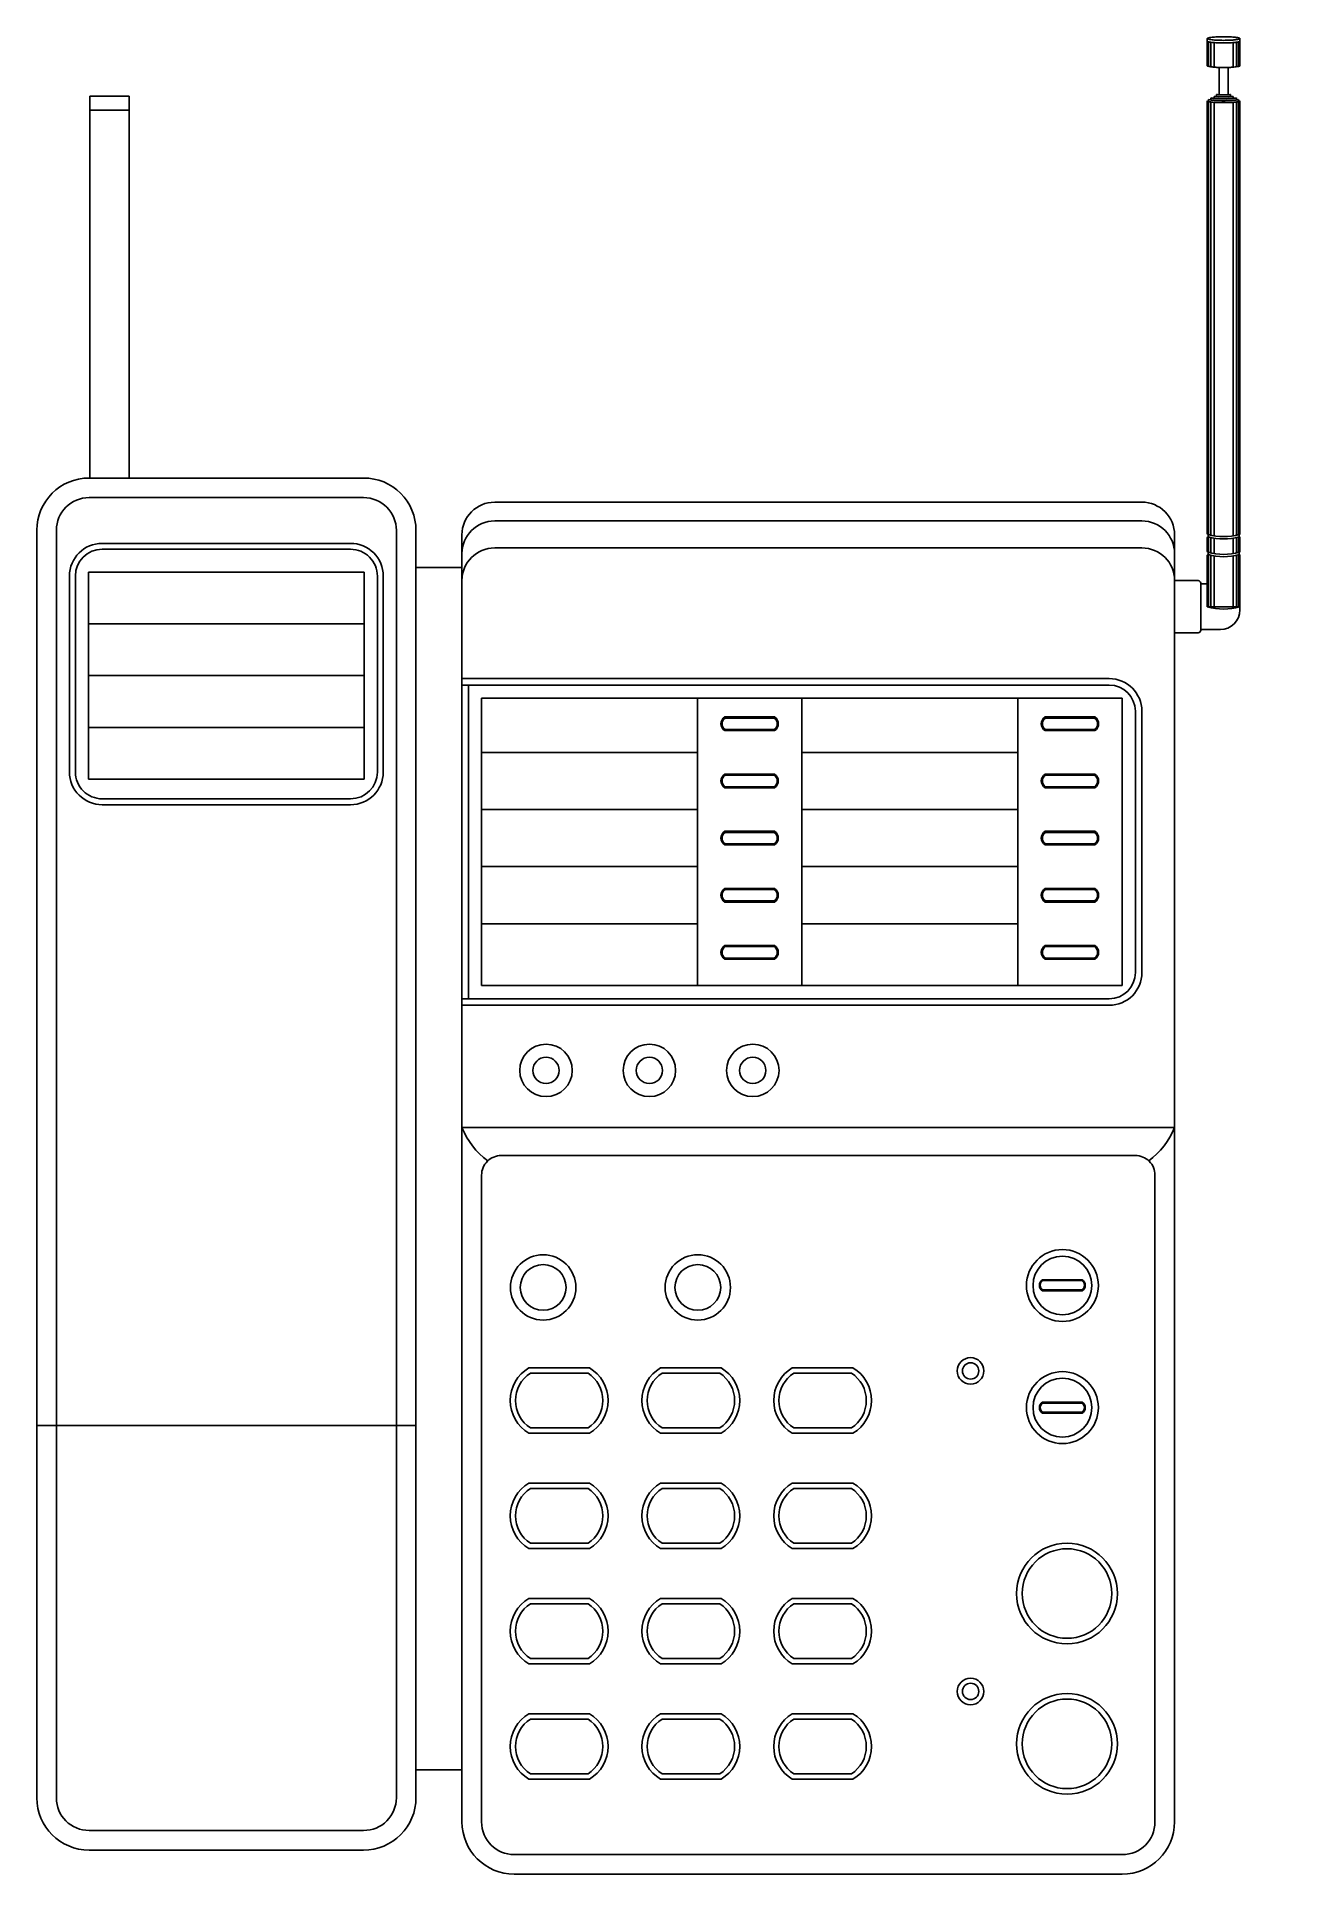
# Model space of a CAD drawing. Extents: x 4.453 to 4.644, y 2.988 to 3.269.
import ezdxf

# ---------------------------------------------------------------- set-up
doc = ezdxf.new("R2010")
doc.units = 0
doc.layers.get('0').update_dxf_attribs({"linetype": 'CONTINUOUS'})

msp = doc.modelspace()

# ---------------------------------------------------------------- linework, layer by layer
at = {"color": 0}
for p, q in [((4.632141585994233, 3.264409391966844), (4.632141585994233, 3.268566051472983)), ((4.632141585994233, 3.268515941024853), (4.632162886641726, 3.268515941024853)), ((4.632352048646639, 3.264303051722873), (4.632352048646639, 3.268058825463918)), ((4.632667743128595, 3.264242667952469), (4.632667743128595, 3.267998441693518)), ((4.633193901269649, 3.264184731890432), (4.633193901269649, 3.267940505631568)), ((4.636089270718816, 3.264184731890432), (4.636089270718816, 3.267940505631683)), ((4.636615428859873, 3.26424266795247), (4.636615428859873, 3.267998441693494)), ((4.636931123341827, 3.264303051722872), (4.636931123341827, 3.268058825463894)), ((4.637120285346741, 3.268515941024853), (4.637141585994233, 3.268515941024853)), ((4.637141585994233, 3.264409391966844), (4.637141585994233, 3.268566051472983)), ((4.633970181805935, 3.264184731890432), (4.633970181805935, 3.259964817980423)), ((4.635312990182531, 3.264184731890432), (4.635312990182531, 3.259964817980423)), ((4.46121980605142, 3.259750077706685), (4.46721980605142, 3.259750077706685)), ((4.46121980605142, 3.201305524273379), (4.46121980605142, 3.259750077706685)), ((4.46721980605142, 3.259750077706685), (4.46721980605142, 3.201305524273379)), ((4.633193901269649, 3.259406226350164), (4.633193901269649, 3.259707367960211)), ((4.633572860047934, 3.259981058719112), (4.633572860047934, 3.259680632065333)), ((4.635710311940532, 3.259981058719111), (4.635710311940532, 3.259680632065333)), ((4.636089270718816, 3.259406226350164), (4.636089270718816, 3.259707367960211)), ((4.46121980605142, 3.257629380602985), (4.46721980605142, 3.257629380602985)), ((4.632141585994233, 3.192764835200951), (4.632141585994233, 3.2590287825648)), ((4.632352048646639, 3.258922442320828), (4.632352048646639, 3.25923066427794)), ((4.632352048646639, 3.192631058811611), (4.632352048646639, 3.258922442320828)), ((4.632667743128595, 3.259165918308013), (4.632667743128595, 3.259470365957767)), ((4.632667743128594, 3.192553744712514), (4.632667743128595, 3.258862058550425)), ((4.633193901269649, 3.192451388388296), (4.633193901269649, 3.258804122488387)), ((4.636089270718816, 3.192451388388296), (4.636089270718816, 3.258804122488387)), ((4.636615428859873, 3.259165918308014), (4.636615428859873, 3.259470365957767)), ((4.636615428859872, 3.192553744712514), (4.636615428859873, 3.258862058550426)), ((4.636931123341827, 3.258922442320828), (4.636931123341827, 3.25923066427794)), ((4.636931123341827, 3.192631058811611), (4.636931123341827, 3.258922442320828)), ((4.637141585994233, 3.192764835200952), (4.637141585994233, 3.2590287825648)), ((4.461102284988566, 3.201305524273379), (4.46121980605142, 3.201305524273379)), ((4.46121980605142, 3.201305524273379), (4.46721980605142, 3.201305524273379)), ((4.46721980605142, 3.201305524273379), (4.503102284988566, 3.201305524273379)), ((4.461102284988566, 3.198305524273379), (4.503102284988566, 3.198305524273379)), ((4.523141585994233, 3.197607828742655), (4.622141585994234, 3.197607828742655)), ((4.453102284988566, 3.193305524273379), (4.453102284988566, 2.999305524273379)), ((4.456102284988566, 3.193305524273379), (4.456102284988566, 2.999305524273379)), ((4.508102284988566, 3.193305524273379), (4.508102284988565, 2.999305524273379)), ((4.511102284988566, 3.193305524273379), (4.511102284988566, 3.187607828742654)), ((4.518141585994234, 3.192607828742655), (4.518141585994234, 3.187607828742655)), ((4.523141585994233, 3.194726591829712), (4.622141585994233, 3.194726591829712)), ((4.627141585994234, 3.192607828742656), (4.627141585994234, 3.185607828742655)), ((4.632141585994233, 3.190042569526678), (4.632141585994233, 3.192201537821368)), ((4.632252095925057, 3.19230098399395), (4.632252095925057, 3.192658085865647)), ((4.632352048646639, 3.189908793137464), (4.632352048646639, 3.192275342646396)), ((4.632667743128594, 3.189831479038367), (4.632667743128594, 3.1921980285473)), ((4.633193901269649, 3.189729122714149), (4.633193901269649, 3.192095672223081)), ((4.636089270718816, 3.189729122714149), (4.636089270718816, 3.192095672223081)), ((4.636615428859872, 3.189831479038367), (4.636615428859872, 3.1921980285473)), ((4.636931123341827, 3.189908793137464), (4.636931123341827, 3.192275342646397)), ((4.637031076063408, 3.192300983992608), (4.637031076063408, 3.192658085865647)), ((4.637141585994233, 3.190042569526678), (4.637141585994233, 3.192201537821369)), ((4.463102284988565, 3.191305524273379), (4.501102284988566, 3.19130552427338)), ((4.463102284988565, 3.190405524273379), (4.501102284988566, 3.19040552427338)), ((4.523141585994233, 3.190607828742655), (4.622141585994233, 3.190607828742655)), ((4.632141585994233, 3.185107828742655), (4.632141585994233, 3.18947927214721)), ((4.632252095925057, 3.189578718319321), (4.632252095925057, 3.1899358201915)), ((4.632352048646639, 3.181607828742655), (4.632352048646639, 3.18955307697225)), ((4.632667743128594, 3.181607828742655), (4.632667743128594, 3.189475762873152)), ((4.633193901269649, 3.181607828742655), (4.633193901269649, 3.189373406548934)), ((4.636089270718816, 3.181607828742655), (4.636089270718816, 3.189373406548934)), ((4.636615428859872, 3.181607828742655), (4.636615428859872, 3.189475762873152)), ((4.636931123341827, 3.181607828742655), (4.636931123341827, 3.189553076972249)), ((4.637031076063408, 3.189578718317961), (4.637031076063408, 3.1899358201915)), ((4.637141585994233, 3.181607828742655), (4.637141585994233, 3.18947927214721)), ((4.461002284988565, 3.186905524273379), (4.461002284988565, 3.171055524273379)), ((4.461002284988565, 3.186905524273379), (4.503202284988566, 3.18690552427338)), ((4.503202284988566, 3.18690552427338), (4.503202284988566, 3.15520552427338)), ((4.511102284988566, 3.187607828742654), (4.511102284988565, 3.003607828742656)), ((4.518141585994234, 3.187607828742655), (4.511102284988565, 3.187607828742654)), ((4.518141585994234, 3.187607828742655), (4.518141585994234, 3.003607828742655)), ((4.458102284988565, 3.186305524273379), (4.458102284988565, 3.156305524273379)), ((4.459002284988565, 3.186305524273379), (4.459002284988565, 3.156305524273379)), ((4.505202284988566, 3.18630552427338), (4.505202284988566, 3.15630552427338)), ((4.506102284988565, 3.18630552427338), (4.506102284988565, 3.15630552427338)), ((4.627141585994234, 3.185607828742655), (4.627141585994234, 3.177607828742655)), ((4.627141585994234, 3.185607828742655), (4.630741585994233, 3.185607828742656)), ((4.631141585994233, 3.185207828742656), (4.631141585994233, 3.185107828742655)), ((4.631141585994233, 3.185107828742655), (4.632141585994233, 3.185107828742655)), ((4.631141585994233, 3.185107828742655), (4.631141585994233, 3.178107828742656)), ((4.632141585994233, 3.181607828742655), (4.632141585994233, 3.185107828742655)), ((4.632141585994233, 3.181607828742655), (4.637141585994233, 3.181607828742655)), ((4.637141585994233, 3.182107828742656), (4.637141585994233, 3.181107828742656)), ((4.461002284988565, 3.17898052427338), (4.503202284988566, 3.17898052427338)), ((4.631141585994233, 3.178107828742656), (4.634141585994233, 3.178107828742656)), ((4.631141585994233, 3.178107828742656), (4.631141585994233, 3.178007828742656)), ((4.627141585994234, 3.177607828742655), (4.627141585994234, 2.995607828742656)), ((4.627141585994234, 3.177607828742655), (4.630741585994233, 3.177607828742656)), ((4.461002284988565, 3.171055524273379), (4.461002284988565, 3.155205524273379)), ((4.461002284988565, 3.171055524273379), (4.503202284988566, 3.17105552427338)), ((4.518141585994234, 3.170607828742655), (4.617141585994234, 3.170607828742655)), ((4.518141585994234, 3.169607828742655), (4.617141585994234, 3.169607828742655)), ((4.519141585994234, 3.169607828742655), (4.519141585994234, 3.121607828742655)), ((4.521141585994235, 3.167607828742656), (4.521141585994234, 3.123607828742655)), ((4.521141585994235, 3.167607828742656), (4.619141585994234, 3.167607828742656)), ((4.554141585994235, 3.167607828742655), (4.554141585994234, 3.123607828742654)), ((4.570141585994235, 3.167607828742654), (4.570141585994234, 3.123607828742654)), ((4.603141585994234, 3.167607828742656), (4.603141585994234, 3.123607828742655)), ((4.619141585994234, 3.167607828742656), (4.619141585994234, 3.123607828742655)), ((4.565931549380147, 3.164730434012725), (4.558351622608323, 3.164730434012725)), ((4.565883897413523, 3.164563236485923), (4.558399274575016, 3.164563236485923)), ((4.614931549380145, 3.164730434012725), (4.607351622608322, 3.164730434012725)), ((4.614883897413522, 3.164563236485923), (4.607399274575014, 3.164563236485923)), ((4.621141585994233, 3.165607828742655), (4.621141585994233, 3.125607828742655)), ((4.622141585994234, 3.165607828742655), (4.622141585994234, 3.125607828742655)), ((4.461002284988565, 3.163130524273379), (4.503202284988566, 3.163130524273379)), ((4.565931549380147, 3.162640464927693), (4.558351622608323, 3.162640464927693)), ((4.565883897413523, 3.162807662454497), (4.558399274575016, 3.162807662454497)), ((4.614931549380145, 3.162640464927693), (4.607351622608322, 3.162640464927693)), ((4.614883897413522, 3.162807662454497), (4.607399274575014, 3.162807662454497)), ((4.554141585994235, 3.159312527397543), (4.521141585994235, 3.159312527397543)), ((4.603141585994233, 3.159312527397543), (4.570141585994235, 3.159312527397543)), ((4.565931549380147, 3.155984589867394), (4.558351622608323, 3.155984589867394)), ((4.565883897413523, 3.155817392340591), (4.558399274575016, 3.155817392340591)), ((4.614931549380145, 3.155984589867394), (4.607351622608322, 3.155984589867394)), ((4.614883897413522, 3.155817392340591), (4.607399274575014, 3.155817392340591)), ((4.461002284988565, 3.155205524273379), (4.503202284988566, 3.15520552427338)), ((4.565931549380147, 3.153894620782362), (4.558351622608323, 3.153894620782362)), ((4.565883897413523, 3.154061818309165), (4.558399274575016, 3.154061818309165)), ((4.614931549380145, 3.153894620782362), (4.607351622608322, 3.153894620782362)), ((4.614883897413522, 3.154061818309165), (4.607399274575014, 3.154061818309165)), ((4.463102284988565, 3.152205524273379), (4.501102284988566, 3.15220552427338)), ((4.463102284988565, 3.151305524273379), (4.501102284988566, 3.15130552427338)), ((4.554141585994235, 3.150566683252213), (4.521141585994234, 3.150566683252213)), ((4.603141585994234, 3.150566683252213), (4.570141585994235, 3.150566683252213)), ((4.565931549380147, 3.147238745722063), (4.558351622608323, 3.147238745722063)), ((4.565883897413523, 3.14707154819526), (4.558399274575016, 3.14707154819526)), ((4.614931549380145, 3.147238745722063), (4.607351622608322, 3.147238745722063)), ((4.614883897413522, 3.14707154819526), (4.607399274575014, 3.14707154819526)), ((4.565931549380147, 3.145148776637032), (4.558351622608323, 3.145148776637032)), ((4.565883897413523, 3.145315974163834), (4.558399274575016, 3.145315974163834)), ((4.614931549380145, 3.145148776637032), (4.607351622608322, 3.145148776637032)), ((4.614883897413522, 3.145315974163834), (4.607399274575014, 3.145315974163834)), ((4.554141585994234, 3.141820839106881), (4.521141585994235, 3.141820839106881)), ((4.603141585994234, 3.14182083910688), (4.570141585994235, 3.14182083910688)), ((4.565931549380147, 3.138492901576732), (4.558351622608323, 3.138492901576732)), ((4.565931549380147, 3.136402932491701), (4.558351622608323, 3.136402932491701)), ((4.565883897413523, 3.138325704049929), (4.558399274575016, 3.138325704049929)), ((4.565883897413523, 3.136570130018503), (4.558399274575016, 3.136570130018503)), ((4.614931549380145, 3.138492901576732), (4.607351622608322, 3.138492901576732)), ((4.614931549380145, 3.136402932491701), (4.607351622608322, 3.136402932491701)), ((4.614883897413522, 3.138325704049929), (4.607399274575014, 3.138325704049929)), ((4.614883897413522, 3.136570130018503), (4.607399274575014, 3.136570130018503)), ((4.554141585994234, 3.133074994961551), (4.521141585994234, 3.133074994961551)), ((4.603141585994234, 3.133074994961552), (4.570141585994234, 3.133074994961552)), ((4.565931549380147, 3.129747057431401), (4.558351622608323, 3.129747057431401)), ((4.565931549380147, 3.127657088346369), (4.558351622608323, 3.127657088346369)), ((4.565883897413523, 3.129579859904598), (4.558399274575016, 3.129579859904598)), ((4.565883897413523, 3.127824285873172), (4.558399274575016, 3.127824285873172)), ((4.614931549380145, 3.129747057431401), (4.607351622608322, 3.129747057431401)), ((4.614931549380145, 3.127657088346369), (4.607351622608322, 3.127657088346369)), ((4.614883897413522, 3.129579859904598), (4.607399274575014, 3.129579859904598)), ((4.614883897413522, 3.127824285873172), (4.607399274575014, 3.127824285873172)), ((4.521141585994234, 3.123607828742655), (4.619141585994234, 3.123607828742655)), ((4.518141585994234, 3.121607828742655), (4.617141585994234, 3.121607828742655)), ((4.518141585994234, 3.120607828742656), (4.617141585994234, 3.120607828742655)), ((4.518141585994234, 3.101912468893553), (4.627141585994234, 3.101912468893553)), ((4.524141585994234, 3.097607828742655), (4.621141585994234, 3.097607828742655)), ((4.521141585994234, 3.094607828742655), (4.521141585994235, 2.995607828742655)), ((4.624141585994233, 3.094607828742655), (4.624141585994233, 2.995607828742656)), ((4.613005266089814, 3.078594268375987), (4.606941324672356, 3.078594268375987)), ((4.613005266089814, 3.076922293107961), (4.606941324672356, 3.076922293107961)), ((4.612967144516516, 3.078460510354545), (4.60697944624571, 3.078460510354545)), ((4.612967144516516, 3.077056051129404), (4.60697944624571, 3.077056051129404)), ((4.528378764992832, 3.06511177018896), (4.53764696261805, 3.06511177018896)), ((4.528606768205722, 3.06431177018896), (4.537418959404831, 3.06431177018896)), ((4.557792136713993, 3.06511177018896), (4.548523939088775, 3.06511177018896)), ((4.548523939088775, 3.06511177018896), (4.557792136713993, 3.06511177018896)), ((4.557564133501103, 3.06431177018896), (4.548751942301994, 3.06431177018896)), ((4.548751942301665, 3.06431177018896), (4.557564133500774, 3.06431177018896)), ((4.577937310809936, 3.06511177018896), (4.568669113184718, 3.06511177018896)), ((4.577709307597046, 3.06431177018896), (4.568897116397937, 3.06431177018896)), ((4.613005266089814, 3.059856863456291), (4.606941324672356, 3.059856863456291)), ((4.613005266089814, 3.058184888188265), (4.606941324672356, 3.058184888188265)), ((4.612967144516516, 3.059723105434849), (4.60697944624571, 3.059723105434849)), ((4.612967144516516, 3.058318646209708), (4.60697944624571, 3.058318646209708)), ((4.453102284988566, 3.056305524273379), (4.511102284988565, 3.056305524273379)), ((4.528378764992832, 3.05511177018896), (4.53764696261805, 3.05511177018896)), ((4.528606768205721, 3.05591177018896), (4.537418959404831, 3.05591177018896)), ((4.557792136713993, 3.05511177018896), (4.548523939088775, 3.05511177018896)), ((4.548523939088775, 3.05511177018896), (4.557792136713993, 3.05511177018896)), ((4.557564133501104, 3.05591177018896), (4.548751942301994, 3.05591177018896)), ((4.548751942301664, 3.05591177018896), (4.557564133500774, 3.05591177018896)), ((4.577937310809936, 3.05511177018896), (4.568669113184718, 3.05511177018896)), ((4.577709307597047, 3.05591177018896), (4.568897116397937, 3.05591177018896)), ((4.528378764992832, 3.047462578319957), (4.53764696261805, 3.047462578319957)), ((4.528378764992832, 3.047462578319957), (4.53764696261805, 3.047462578319957)), ((4.528606768205721, 3.046662578319957), (4.537418959404831, 3.046662578319957)), ((4.528606768205722, 3.046662578319957), (4.537418959404831, 3.046662578319957)), ((4.557792136713993, 3.047462578319957), (4.548523939088775, 3.047462578319957)), ((4.548523939088775, 3.047462578319957), (4.557792136713993, 3.047462578319957)), ((4.548523939088775, 3.047462578319957), (4.557792136713993, 3.047462578319957)), ((4.557792136713993, 3.047462578319957), (4.548523939088775, 3.047462578319957)), ((4.557564133501104, 3.046662578319957), (4.548751942301994, 3.046662578319957)), ((4.548751942301664, 3.046662578319957), (4.557564133500774, 3.046662578319957)), ((4.548751942301665, 3.046662578319957), (4.557564133500774, 3.046662578319957)), ((4.557564133501103, 3.046662578319957), (4.548751942301994, 3.046662578319957)), ((4.577937310809936, 3.047462578319957), (4.568669113184718, 3.047462578319957)), ((4.577937310809936, 3.047462578319957), (4.568669113184718, 3.047462578319957)), ((4.577709307597047, 3.046662578319957), (4.568897116397937, 3.046662578319957)), ((4.577709307597046, 3.046662578319957), (4.568897116397937, 3.046662578319957)), ((4.528378764992832, 3.037462578319957), (4.53764696261805, 3.037462578319957)), ((4.528378764992832, 3.037462578319957), (4.53764696261805, 3.037462578319957)), ((4.528606768205722, 3.038262578319957), (4.537418959404831, 3.038262578319957)), ((4.528606768205721, 3.038262578319957), (4.537418959404831, 3.038262578319957)), ((4.557792136713993, 3.037462578319957), (4.548523939088775, 3.037462578319957)), ((4.548523939088775, 3.037462578319957), (4.557792136713993, 3.037462578319957)), ((4.548523939088775, 3.037462578319957), (4.557792136713993, 3.037462578319957)), ((4.557792136713993, 3.037462578319957), (4.548523939088775, 3.037462578319957)), ((4.557564133501103, 3.038262578319957), (4.548751942301994, 3.038262578319957)), ((4.548751942301665, 3.038262578319957), (4.557564133500774, 3.038262578319957)), ((4.548751942301664, 3.038262578319957), (4.557564133500774, 3.038262578319957)), ((4.557564133501104, 3.038262578319957), (4.548751942301994, 3.038262578319957)), ((4.577937310809936, 3.037462578319957), (4.568669113184718, 3.037462578319957)), ((4.577937310809936, 3.037462578319957), (4.568669113184718, 3.037462578319957)), ((4.577709307597046, 3.038262578319957), (4.568897116397937, 3.038262578319957)), ((4.577709307597047, 3.038262578319957), (4.568897116397937, 3.038262578319957)), ((4.528378764992832, 3.029813386450954), (4.53764696261805, 3.029813386450954)), ((4.528378764992832, 3.029813386450954), (4.53764696261805, 3.029813386450954)), ((4.528606768205722, 3.029013386450954), (4.537418959404831, 3.029013386450954)), ((4.528606768205721, 3.029013386450954), (4.537418959404831, 3.029013386450954)), ((4.557792136713993, 3.029813386450954), (4.548523939088775, 3.029813386450954)), ((4.548523939088775, 3.029813386450954), (4.557792136713993, 3.029813386450954)), ((4.548523939088775, 3.029813386450954), (4.557792136713993, 3.029813386450954)), ((4.557792136713993, 3.029813386450954), (4.548523939088775, 3.029813386450954)), ((4.557564133501103, 3.029013386450954), (4.548751942301994, 3.029013386450954)), ((4.548751942301665, 3.029013386450954), (4.557564133500774, 3.029013386450954)), ((4.548751942301664, 3.029013386450954), (4.557564133500774, 3.029013386450954)), ((4.557564133501104, 3.029013386450954), (4.548751942301994, 3.029013386450954)), ((4.577937310809936, 3.029813386450954), (4.568669113184718, 3.029813386450954)), ((4.577937310809936, 3.029813386450954), (4.568669113184718, 3.029813386450954)), ((4.577709307597046, 3.029013386450954), (4.568897116397937, 3.029013386450954)), ((4.577709307597047, 3.029013386450954), (4.568897116397937, 3.029013386450954)), ((4.528606768205721, 3.020613386450954), (4.537418959404831, 3.020613386450954)), ((4.528606768205722, 3.020613386450954), (4.537418959404831, 3.020613386450954)), ((4.557564133501104, 3.020613386450954), (4.548751942301994, 3.020613386450954)), ((4.548751942301664, 3.020613386450954), (4.557564133500774, 3.020613386450954)), ((4.548751942301665, 3.020613386450954), (4.557564133500774, 3.020613386450954)), ((4.557564133501103, 3.020613386450954), (4.548751942301994, 3.020613386450954)), ((4.577709307597047, 3.020613386450954), (4.568897116397937, 3.020613386450954)), ((4.577709307597046, 3.020613386450954), (4.568897116397937, 3.020613386450954)), ((4.528378764992832, 3.019813386450954), (4.53764696261805, 3.019813386450954)), ((4.528378764992832, 3.019813386450954), (4.53764696261805, 3.019813386450954)), ((4.557792136713993, 3.019813386450954), (4.548523939088775, 3.019813386450954)), ((4.548523939088775, 3.019813386450954), (4.557792136713993, 3.019813386450954)), ((4.548523939088775, 3.019813386450954), (4.557792136713993, 3.019813386450954)), ((4.557792136713993, 3.019813386450954), (4.548523939088775, 3.019813386450954)), ((4.577937310809936, 3.019813386450954), (4.568669113184718, 3.019813386450954)), ((4.577937310809936, 3.019813386450954), (4.568669113184718, 3.019813386450954)), ((4.528378764992832, 3.012164194581951), (4.53764696261805, 3.012164194581951)), ((4.528378764992832, 3.012164194581951), (4.53764696261805, 3.012164194581951)), ((4.557792136713993, 3.012164194581951), (4.548523939088775, 3.012164194581951)), ((4.548523939088775, 3.012164194581951), (4.557792136713993, 3.012164194581951)), ((4.548523939088775, 3.012164194581951), (4.557792136713993, 3.012164194581951)), ((4.557792136713993, 3.012164194581951), (4.548523939088775, 3.012164194581951)), ((4.577937310809936, 3.012164194581951), (4.568669113184718, 3.012164194581951)), ((4.577937310809936, 3.012164194581951), (4.568669113184718, 3.012164194581951)), ((4.528606768205721, 3.011364194581951), (4.537418959404831, 3.011364194581951)), ((4.528606768205722, 3.011364194581951), (4.537418959404831, 3.011364194581951)), ((4.557564133501104, 3.011364194581951), (4.548751942301994, 3.011364194581951)), ((4.548751942301664, 3.011364194581951), (4.557564133500774, 3.011364194581951)), ((4.548751942301665, 3.011364194581951), (4.557564133500774, 3.011364194581951)), ((4.557564133501103, 3.011364194581951), (4.548751942301994, 3.011364194581951)), ((4.577709307597047, 3.011364194581951), (4.568897116397937, 3.011364194581951)), ((4.577709307597046, 3.011364194581951), (4.568897116397937, 3.011364194581951)), ((4.511102284988565, 3.003607828742656), (4.511102284988565, 2.999305524273379)), ((4.518141585994234, 3.003607828742655), (4.511102284988565, 3.003607828742656)), ((4.518141585994234, 3.003607828742655), (4.518141585994234, 2.995607828742655)), ((4.528378764992832, 3.002164194581951), (4.53764696261805, 3.002164194581951)), ((4.528378764992832, 3.002164194581951), (4.53764696261805, 3.002164194581951)), ((4.528606768205722, 3.002964194581951), (4.537418959404831, 3.002964194581951)), ((4.528606768205721, 3.002964194581951), (4.537418959404831, 3.002964194581951)), ((4.557792136713993, 3.002164194581951), (4.548523939088775, 3.002164194581951)), ((4.548523939088775, 3.002164194581951), (4.557792136713993, 3.002164194581951)), ((4.548523939088775, 3.002164194581951), (4.557792136713993, 3.002164194581951)), ((4.557792136713993, 3.002164194581951), (4.548523939088775, 3.002164194581951)), ((4.557564133501103, 3.002964194581951), (4.548751942301994, 3.002964194581951)), ((4.548751942301665, 3.002964194581951), (4.557564133500774, 3.002964194581951)), ((4.548751942301664, 3.002964194581951), (4.557564133500774, 3.002964194581951)), ((4.557564133501104, 3.002964194581951), (4.548751942301994, 3.002964194581951)), ((4.577937310809936, 3.002164194581951), (4.568669113184718, 3.002164194581951)), ((4.577937310809936, 3.002164194581951), (4.568669113184718, 3.002164194581951)), ((4.577709307597046, 3.002964194581951), (4.568897116397937, 3.002964194581951)), ((4.577709307597047, 3.002964194581951), (4.568897116397937, 3.002964194581951)), ((4.461102284988566, 2.99430552427338), (4.503102284988565, 2.994305524273379)), ((4.461102284988566, 2.991305524273379), (4.503102284988565, 2.991305524273379)), ((4.526141585994234, 2.990607828742655), (4.619141585994234, 2.990607828742656)), ((4.526141585994234, 2.987607828742656), (4.619141585994234, 2.987607828742655))]:
    msp.add_line(p, q, dxfattribs=at)
for points in [[(4.637120285346741, 3.268515941024853, 0.2037166067445042), (4.637141585994233, 3.268566051472983, 0.3402222953324194), (4.637089819390381, 3.268633323014905, 0.0374466357492387), (4.636409352947199, 3.268760092901362, 0.0159746781033859), (4.635675834017459, 3.268816967690915, 0.0113593494612854), (4.634641585994233, 3.268840467492658, 0.0113593494610534), (4.633607337971022, 3.268816967690916, 0.0159746781035769), (4.632873819041267, 3.268760092901362, 0.0374466357495549), (4.632193352598085, 3.268633323014905, 0.3402222953295732), (4.632141585994233, 3.268566051472983, 0.3402222953277932)], [(4.632141585994233, 3.268566051472983, 0.3402222953302532), (4.632193352598085, 3.268498779931061, 0.0374466357492389)], [(4.632141585994233, 3.268165165708053, 0.3402222953277932), (4.632193352598085, 3.268097894166131, 0.0374466357492389), (4.632873819041267, 3.267971124279675, 0.0159746781035305), (4.633607337971021, 3.267914249490121, 0.0113593494610437), (4.634641585994233, 3.267890749688378, 0.0113593494611975), (4.635675834017447, 3.267914249490121, 0.0159746781036912), (4.636409352947199, 3.267971124279675, 0.0374466357491215), (4.637089819390382, 3.268097894166131, 0.3402222953284234), (4.637141585994233, 3.268165165708053, 0.3402222953324194)], [(4.632193352598085, 3.268498779931061, 0.0374466357492389), (4.632873819041267, 3.268372010044605, 0.0159746781035305), (4.633607337971021, 3.268315135255051, 0.0113593494610437), (4.634641585994233, 3.268291635453308, 0.0113593494611975), (4.635675834017447, 3.268315135255051, 0.0159746781036912), (4.636409352947199, 3.268372010044605, 0.0374466357491215), (4.637089819390382, 3.268498779931061, 0.1276578587886125), (4.637120285346741, 3.268515941024853, 0.3402222953324194)], [(4.632141585994233, 3.264409391966844, 0.3402222953277932), (4.632193352598085, 3.264342120424923, 0.0374466357492389), (4.632873819041267, 3.264215350538466, 0.0159746781035305), (4.633607337971021, 3.264158475748912, 0.0039865032394317), (4.633970181805935, 3.264144876356655, 0.0113593494611975)], [(4.633970181805935, 3.264144876356655, 0.007372512364147), (4.634641585994233, 3.264134975947169, 0.0073725123642376), (4.635312990182531, 3.264144876356655, 0.0159746781036912)], [(4.635312990182531, 3.264144876356655, 0.0039865032394951), (4.635675834017447, 3.264158475748912, 0.0159746781036912), (4.636409352947199, 3.264215350538466, 0.0374466357491215), (4.637089819390382, 3.264342120424923, 0.3402222953284234), (4.637141585994233, 3.264409391966844, 0.3402222953324194)], [(4.633193901269649, 3.259707367960211, 0.0089464655641184), (4.633572860047934, 3.259680632065333, 0.0113593494609676)], [(4.633572860047934, 3.259981058719112, 0.0021589157770503), (4.633661841746157, 3.259976627932212, 0.0035762383580087), (4.633970181805935, 3.259964817980423, 0.0077827949367985)], [(4.633572860047934, 3.259680632065333, 0.0017765839668831), (4.633648215802374, 3.259676937535876, 0.0113593494609676), (4.634641585994233, 3.259654366545126, 0.0113593494613818), (4.635634956186117, 3.259676937535877, 0.0017765839663236), (4.635710311940532, 3.259680632065333, 0.0374466357488281)], [(4.633970181805935, 3.259964817980423, 0.0077827949366982), (4.634641585994233, 3.259954366545126, 0.0077827949367985), (4.635312990182531, 3.259964817980423, 0.0021589157769109)], [(4.635312990182531, 3.259964817980423, 0.0035762383581223), (4.635621330242316, 3.259976627932212, 0.0021589157769109), (4.635710311940532, 3.259981058719111, 0.0374466357483158)], [(4.635710311940532, 3.259680632065333, 0.0089464655642515), (4.636089270718816, 3.259707367960211, 0.0374466357488281)], [(4.632141585994233, 3.2590287825648, 0.3402222953277932), (4.632193352598085, 3.258961511022878, 0.0088301099449807), (4.632352048646639, 3.258922442320828, 0.0159746781035305)], [(4.632352048646639, 3.25923066427794, 0.0186235398803831), (4.632667743128595, 3.259165918308013, 0.0159746781037874)], [(4.632352048646639, 3.258922442320828, 0.0286070666513676), (4.632873819041267, 3.258834741136422, 0.0159746781035305), (4.633607337971021, 3.258777866346868, 0.0113593494610437), (4.634641585994233, 3.258754366545125, 0.0113593494611975), (4.635675834017447, 3.258777866346868, 0.0159746781036912), (4.636409352947199, 3.258834741136422, 0.0286070666512408), (4.636931123341827, 3.258922442320828, 0.3402222953284234)], [(4.632667743128595, 3.259470365957767, 0.0170350455208929), (4.632939285674118, 3.259431158875916, 0.0058589129754074), (4.633193901269649, 3.259406226350164, 0.01135934946088)], [(4.632667743128595, 3.259165918308013, 0.0139294115717706), (4.632906552357694, 3.259132950006169, 0.0159746781037874), (4.633620963914815, 3.259077556743204, 0.0113593494609134), (4.634641585994233, 3.259054366545125, 0.0113593494614156), (4.635662208073684, 3.259077556743205, 0.0159746781032592), (4.636376619630772, 3.259132950006169, 0.0139294115718091), (4.636615428859873, 3.259165918308014, 0.0374466357491384)], [(4.633193901269649, 3.259406226350164, 0.0101148184396951), (4.6336345898586, 3.25937724713954, 0.01135934946088), (4.634641585994233, 3.259354366545125, 0.0113593494613188), (4.635648582129893, 3.259377247139541, 0.01011481843921), (4.636089270718816, 3.259406226350164, 0.017035045520581)], [(4.636089270718816, 3.259406226350164, 0.0058589129756146), (4.636343886314354, 3.259431158875917, 0.017035045520581), (4.636615428859873, 3.259470365957767, 0.0374466357486089)], [(4.636615428859873, 3.259165918308014, 0.0186235398801829), (4.636931123341827, 3.25923066427794, 0.0374466357491384)], [(4.636931123341827, 3.258922442320828, 0.0088301099449883), (4.637089819390382, 3.258961511022878, 0.3402222953284234), (4.637141585994233, 3.2590287825648, 0.3402222953324194)]]:
    msp.add_lwpolyline(points, format="xyb", dxfattribs=at)
for centre, radius in [((4.530993113228258, 3.110640280554758), 0.0040123958734348), ((4.546806672901093, 3.110640280554758), 0.0040123958734348), ((4.546806672901094, 3.110640280554758), 0.0040123958734348), ((4.562620232573929, 3.110640280554758), 0.0040123958734348), ((4.530993113228258, 3.110640280554758), 0.0020123958734348), ((4.546806672901093, 3.110640280554758), 0.0020123958734348), ((4.546806672901094, 3.110640280554758), 0.0020123958734348), ((4.562620232573929, 3.110640280554758), 0.0020123958734348), ((4.530559518576775, 3.077421284700176), 0.005), ((4.554212111759843, 3.077421284700176), 0.005), ((4.609985509179605, 3.077713143879318), 0.0055), ((4.530559518576775, 3.077421284700176), 0.0035), ((4.554212111759843, 3.077421284700176), 0.0035), ((4.609985509179605, 3.077713143879318), 0.0045), ((4.595935848497397, 3.064642076313812), 0.002035168863233), ((4.595935848497397, 3.064642076313812), 0.0012517787697464), ((4.609985509179605, 3.059029681178702), 0.0055), ((4.609985509179605, 3.059029681178702), 0.0045), ((4.610686659184791, 3.030571137123658), 0.0077076600282462), ((4.610686659184791, 3.030571137123658), 0.0068532893978261), ((4.595935848497397, 3.0155865193686), 0.002035168863233), ((4.595935848497397, 3.0155865193686), 0.0012517787697464), ((4.610686659184791, 3.007569703611044), 0.0077076600282462), ((4.610686659184791, 3.007569703611044), 0.0068532893978261)]:
    msp.add_circle(centre, radius, dxfattribs=at)
for centre, radius, start, end in [((4.634641585994233, 3.200940955733321), 0.0089629700121282, 254.6441078463023, 254.644107846307), ((4.461102284988566, 3.193305524273379), 0.008, 90.00000000000054, 180), ((4.503102284988566, 3.193305524273379), 0.008, 0, 90.00000000000055), ((4.461102284988566, 3.193305524273379), 0.005, 90.00000000000054, 180), ((4.503102284988566, 3.193305524273379), 0.005, 0, 90.00000000000055), ((4.523141585994233, 3.192607828742655), 0.005, 90, 180), ((4.622141585994234, 3.192607828742656), 0.005, 0, 90.00000000000026), ((4.523141585994233, 3.189726591829712), 0.005, 90, 180), ((4.622141585994233, 3.189726591829712), 0.005, 0, 90), ((4.632241585994233, 3.192764835200951), 0.0001, 180, 254.2887426561623), ((4.632241585994233, 3.192201537821368), 0.0001, 74.64410784652934, 180), ((4.634641585994233, 3.201296671898536), 0.0089629700121282, 254.288742656297, 254.5382035267163), ((4.634641585994233, 3.201296671898536), 0.0089629700121282, 254.5382035267163, 285.4617964732837), ((4.634641585994233, 3.200940955733321), 0.0089629700121282, 254.644107846307, 285.3558921537039), ((4.637041585994234, 3.192201537821369), 0.0001, 0, 105.3558921534707), ((4.634641585994233, 3.201296671898536), 0.0089629700121282, 285.4617964732837, 285.7112573437085), ((4.637041585994234, 3.192764835200952), 0.0001, 285.7112573437688, 0), ((4.463102284988565, 3.186305524273379), 0.005, 90.00000000000044, 180), ((4.463102284988565, 3.186305524273379), 0.0041, 90.00000000000044, 180), ((4.501102284988566, 3.18630552427338), 0.005, 0, 90.0000000000005), ((4.501102284988566, 3.18630552427338), 0.0041, 0, 90.0000000000005), ((4.523141585994233, 3.185607828742655), 0.005, 90, 180), ((4.622141585994233, 3.185607828742655), 0.005, 0, 90), ((4.632241585994233, 3.190042569526678), 0.0001, 180, 254.2887426565877), ((4.632241585994233, 3.18947927214721), 0.0001, 74.64410784618357, 180), ((4.634641585994233, 3.198574406224389), 0.0089629700121282, 254.2887426565208, 254.5382035267163), ((4.634641585994233, 3.198574406224389), 0.0089629700121282, 254.5382035267163, 285.4617964732837), ((4.634641585994233, 3.198218690059174), 0.0089629700121282, 254.6441078463257, 285.3558921536805), ((4.637041585994234, 3.18947927214721), 0.0001, 0, 105.3558921538164), ((4.634641585994233, 3.198574406224389), 0.0089629700121282, 285.4617964732837, 285.7112573434846), ((4.637041585994234, 3.190042569526678), 0.0001, 285.7112573433434, 0), ((4.630741585994233, 3.185207828742656), 0.0004, 0, 90.00000000000637), ((4.634641585994233, 3.190215083324595), 0.0089629700121282, 253.8039202742519, 286.1960797257535), ((4.634141585994233, 3.181107828742656), 0.003, 270, 0), ((4.630741585994233, 3.178007828742656), 0.0004, 270.0000000000064, 0), ((4.617141585994234, 3.165607828742655), 0.005, 0, 90), ((4.617141585994234, 3.165607828742655), 0.004, 0, 90), ((4.558970856121197, 3.16368544947021), 0.0012146780798063, 120.6499948888032, 239.3500051111969), ((4.558970856121197, 3.16368544947021), 0.0010474805530038, 123.0706458920643, 236.9293541079357), ((4.565312315867273, 3.16368544947021), 0.0010474805530038, 303.0706458952044, 56.92935410479837), ((4.565312315867273, 3.16368544947021), 0.0012146780798063, 300.6499948888032, 59.35000511119684), ((4.607970856121195, 3.16368544947021), 0.0012146780798063, 120.6499948888032, 239.3500051111969), ((4.607970856121195, 3.16368544947021), 0.0010474805530038, 123.0706458920643, 236.9293541079357), ((4.614312315867272, 3.16368544947021), 0.0010474805530038, 303.0706458952044, 56.92935410479837), ((4.614312315867272, 3.16368544947021), 0.0012146780798063, 300.6499948888032, 59.35000511119684), ((4.463102284988565, 3.156305524273379), 0.005, 180, 270.0000000000005), ((4.463102284988565, 3.156305524273379), 0.0041, 180, 270.0000000000005), ((4.501102284988566, 3.15630552427338), 0.0041, 270.0000000000004, 0), ((4.501102284988566, 3.15630552427338), 0.005, 270.0000000000004, 0), ((4.558970856121197, 3.154939605324878), 0.0012146780798063, 120.6499948888032, 239.3500051111969), ((4.558970856121197, 3.154939605324878), 0.0010474805530038, 123.0706458920643, 236.9293541079357), ((4.565312315867273, 3.154939605324878), 0.0010474805530038, 303.0706458952044, 56.92935410479837), ((4.565312315867273, 3.154939605324878), 0.0012146780798063, 300.6499948888032, 59.35000511119684), ((4.607970856121195, 3.154939605324878), 0.0012146780798063, 120.6499948888032, 239.3500051111969), ((4.607970856121195, 3.154939605324878), 0.0010474805530038, 123.0706458920643, 236.9293541079357), ((4.614312315867272, 3.154939605324878), 0.0010474805530038, 303.0706458952044, 56.92935410479837), ((4.614312315867272, 3.154939605324878), 0.0012146780798063, 300.6499948888032, 59.35000511119684), ((4.558970856121197, 3.146193761179547), 0.0012146780798063, 120.6499948888032, 239.3500051111969), ((4.558970856121197, 3.146193761179547), 0.0010474805530038, 123.0706458920643, 236.9293541079357), ((4.565312315867273, 3.146193761179547), 0.0010474805530038, 303.0706458952016, 56.92935410479564), ((4.565312315867273, 3.146193761179547), 0.0012146780798063, 300.6499948888032, 59.35000511119685), ((4.607970856121195, 3.146193761179547), 0.0012146780798063, 120.6499948888032, 239.3500051111969), ((4.607970856121195, 3.146193761179547), 0.0010474805530038, 123.0706458920643, 236.9293541079357), ((4.614312315867272, 3.146193761179547), 0.0010474805530038, 303.0706458952016, 56.92935410479564), ((4.614312315867272, 3.146193761179547), 0.0012146780798063, 300.6499948888032, 59.35000511119685), ((4.558970856121197, 3.137447917034216), 0.0012146780798063, 120.6499948888032, 239.3500051111969), ((4.558970856121197, 3.137447917034216), 0.0010474805530038, 123.0706458920643, 236.9293541079357), ((4.565312315867273, 3.137447917034216), 0.0010474805530038, 303.0706458952016, 56.92935410479563), ((4.565312315867273, 3.137447917034216), 0.0012146780798063, 300.6499948888032, 59.35000511119684), ((4.607970856121195, 3.137447917034216), 0.0012146780798063, 120.6499948888032, 239.3500051111969), ((4.607970856121195, 3.137447917034216), 0.0010474805530038, 123.0706458920643, 236.9293541079357), ((4.614312315867272, 3.137447917034216), 0.0010474805530038, 303.0706458952016, 56.92935410479563), ((4.614312315867272, 3.137447917034216), 0.0012146780798063, 300.6499948888032, 59.35000511119684), ((4.558970856121197, 3.128702072888885), 0.0012146780798063, 120.6499948888032, 239.3500051111969), ((4.558970856121197, 3.128702072888885), 0.0010474805530038, 123.0706458920643, 236.9293541079357), ((4.565312315867273, 3.128702072888885), 0.0010474805530038, 303.0706458952016, 56.92935410479563), ((4.565312315867273, 3.128702072888885), 0.0012146780798063, 300.6499948888032, 59.35000511119684), ((4.607970856121195, 3.128702072888885), 0.0012146780798063, 120.6499948888032, 239.3500051111969), ((4.607970856121195, 3.128702072888885), 0.0010474805530038, 123.0706458920643, 236.9293541079357), ((4.614312315867272, 3.128702072888885), 0.0010474805530038, 303.0706458952016, 56.92935410479563), ((4.614312315867272, 3.128702072888885), 0.0012146780798063, 300.6499948888032, 59.35000511119684), ((4.617141585994234, 3.125607828742655), 0.005, 270, 0), ((4.617141585994234, 3.125607828742655), 0.004, 270, 0), ((4.529045999759928, 3.106265762846341), 0.011741269429361, 201.7630262426314, 233.7065030064049), ((4.61623717222854, 3.106265762846341), 0.011741269429361, 306.2934969935951, 338.2369737573688), ((4.524141585994234, 3.094607828742655), 0.003, 89.99999999999972, 180), ((4.621141585994234, 3.094607828742655), 0.003, 0, 90.00000000000028), ((4.607436711482655, 3.077758280741974), 0.000971742463845, 120.6499948888032, 239.3500051111969), ((4.607436711482655, 3.077758280741974), 0.000837984442403, 123.0706458920643, 236.9293541079357), ((4.612509879279516, 3.077758280741974), 0.000837984442403, 303.0706458952044, 56.92935410479837), ((4.612509879279516, 3.077758280741974), 0.000971742463845, 300.6499948888032, 59.35000511119684), ((4.531341648593876, 3.06011177018896), 0.0058119428105703, 120.6499948888032, 239.3500051111969), ((4.531341648593876, 3.06011177018896), 0.0050119428105703, 123.0706458952016, 236.9293541047956), ((4.534684079017005, 3.06011177018896), 0.0050119428105703, 303.0706458920643, 56.92935410793569), ((4.534684079017005, 3.06011177018896), 0.0058119428105703, 300.6499948888032, 59.35000511119683), ((4.55148682268982, 3.06011177018896), 0.0058119428105703, 120.6499948888032, 239.3500051111969), ((4.551486822689819, 3.06011177018896), 0.0058119428105703, 120.6499948888032, 239.3500051111969), ((4.55148682268982, 3.06011177018896), 0.0050119428105703, 123.0706458920643, 236.9293541079357), ((4.551486822689819, 3.06011177018896), 0.0050119428105703, 123.0706458952016, 236.9293541047956), ((4.554829253112949, 3.06011177018896), 0.0050119428105703, 303.0706458952044, 56.92935410479837), ((4.554829253112948, 3.06011177018896), 0.0050119428105703, 303.0706458920643, 56.92935410793569), ((4.554829253112949, 3.06011177018896), 0.0058119428105703, 300.6499948888032, 59.35000511119684), ((4.554829253112948, 3.06011177018896), 0.0058119428105703, 300.6499948888032, 59.35000511119683), ((4.571631996785763, 3.06011177018896), 0.0058119428105703, 120.6499948888032, 239.3500051111969), ((4.571631996785763, 3.06011177018896), 0.0050119428105703, 123.0706458920643, 236.9293541079357), ((4.574974427208892, 3.06011177018896), 0.0050119428105703, 303.0706458952044, 56.92935410479837), ((4.574974427208892, 3.06011177018896), 0.0058119428105703, 300.6499948888032, 59.35000511119684), ((4.607436711482655, 3.059020875822279), 0.000971742463845, 120.6499948888032, 239.3500051111969), ((4.612509879279516, 3.059020875822279), 0.000971742463845, 300.6499948888032, 59.35000511119684), ((4.607436711482655, 3.059020875822279), 0.000837984442403, 123.0706458920643, 236.9293541079357), ((4.612509879279516, 3.059020875822279), 0.000837984442403, 303.0706458952044, 56.92935410479837), ((4.531341648593876, 3.042462578319957), 0.0058119428105703, 120.6499948888032, 239.3500051111969), ((4.531341648593876, 3.042462578319957), 0.0058119428105703, 120.6499948888032, 239.3500051111969), ((4.531341648593876, 3.042462578319957), 0.0050119428105703, 123.0706458952044, 236.9293541047984), ((4.531341648593876, 3.042462578319957), 0.0050119428105703, 123.0706458952016, 236.9293541047956), ((4.534684079017005, 3.042462578319957), 0.0050119428105703, 303.0706458920643, 56.92935410793573), ((4.534684079017005, 3.042462578319957), 0.0050119428105703, 303.0706458920643, 56.92935410793569), ((4.534684079017005, 3.042462578319957), 0.0058119428105703, 300.6499948888032, 59.35000511119684), ((4.534684079017005, 3.042462578319957), 0.0058119428105703, 300.6499948888032, 59.35000511119683), ((4.55148682268982, 3.042462578319957), 0.0058119428105703, 120.6499948888032, 239.3500051111969), ((4.551486822689819, 3.042462578319957), 0.0058119428105703, 120.6499948888032, 239.3500051111969), ((4.551486822689819, 3.042462578319957), 0.0058119428105703, 120.6499948888032, 239.3500051111969), ((4.55148682268982, 3.042462578319957), 0.0058119428105703, 120.6499948888032, 239.3500051111969), ((4.55148682268982, 3.042462578319957), 0.0050119428105703, 123.0706458920643, 236.9293541079357), ((4.551486822689819, 3.042462578319957), 0.0050119428105703, 123.0706458952044, 236.9293541047984), ((4.551486822689819, 3.042462578319957), 0.0050119428105703, 123.0706458952016, 236.9293541047956), ((4.55148682268982, 3.042462578319957), 0.0050119428105703, 123.0706458920643, 236.9293541079357), ((4.554829253112949, 3.042462578319957), 0.0050119428105703, 303.0706458952016, 56.92935410479563), ((4.554829253112948, 3.042462578319957), 0.0050119428105703, 303.0706458920643, 56.92935410793573), ((4.554829253112948, 3.042462578319957), 0.0050119428105703, 303.0706458920643, 56.92935410793569), ((4.554829253112949, 3.042462578319957), 0.0050119428105703, 303.0706458952044, 56.92935410479837), ((4.554829253112949, 3.042462578319957), 0.0058119428105703, 300.6499948888032, 59.35000511119684), ((4.554829253112948, 3.042462578319957), 0.0058119428105703, 300.6499948888032, 59.35000511119684), ((4.554829253112948, 3.042462578319957), 0.0058119428105703, 300.6499948888032, 59.35000511119683), ((4.554829253112949, 3.042462578319957), 0.0058119428105703, 300.6499948888032, 59.35000511119684), ((4.571631996785763, 3.042462578319957), 0.0058119428105703, 120.6499948888032, 239.3500051111969), ((4.571631996785763, 3.042462578319957), 0.0058119428105703, 120.6499948888032, 239.3500051111969), ((4.571631996785763, 3.042462578319957), 0.0050119428105703, 123.0706458920643, 236.9293541079357), ((4.571631996785763, 3.042462578319957), 0.0050119428105703, 123.0706458920643, 236.9293541079357), ((4.574974427208892, 3.042462578319957), 0.0050119428105703, 303.0706458952016, 56.92935410479563), ((4.574974427208892, 3.042462578319957), 0.0050119428105703, 303.0706458952044, 56.92935410479837), ((4.574974427208892, 3.042462578319957), 0.0058119428105703, 300.6499948888032, 59.35000511119684), ((4.574974427208892, 3.042462578319957), 0.0058119428105703, 300.6499948888032, 59.35000511119684), ((4.531341648593876, 3.024813386450954), 0.0058119428105703, 120.6499948888032, 239.3500051111969), ((4.531341648593876, 3.024813386450954), 0.0058119428105703, 120.6499948888032, 239.3500051111969), ((4.531341648593876, 3.024813386450954), 0.0050119428105703, 123.0706458952016, 236.9293541047956), ((4.531341648593876, 3.024813386450954), 0.0050119428105703, 123.0706458952044, 236.9293541047984), ((4.534684079017005, 3.024813386450954), 0.0050119428105703, 303.0706458920643, 56.92935410793573), ((4.534684079017005, 3.024813386450954), 0.0050119428105703, 303.0706458920643, 56.92935410793573), ((4.534684079017005, 3.024813386450954), 0.0058119428105703, 300.6499948888032, 59.35000511119684), ((4.534684079017005, 3.024813386450954), 0.0058119428105703, 300.6499948888032, 59.35000511119684), ((4.55148682268982, 3.024813386450954), 0.0058119428105703, 120.6499948888032, 239.3500051111969), ((4.551486822689819, 3.024813386450954), 0.0058119428105703, 120.6499948888032, 239.3500051111969), ((4.551486822689819, 3.024813386450954), 0.0058119428105703, 120.6499948888032, 239.3500051111969), ((4.55148682268982, 3.024813386450954), 0.0058119428105703, 120.6499948888032, 239.3500051111969), ((4.55148682268982, 3.024813386450954), 0.0050119428105703, 123.0706458920643, 236.9293541079357), ((4.551486822689819, 3.024813386450954), 0.0050119428105703, 123.0706458952016, 236.9293541047956), ((4.551486822689819, 3.024813386450954), 0.0050119428105703, 123.0706458952044, 236.9293541047984), ((4.55148682268982, 3.024813386450954), 0.0050119428105703, 123.0706458920643, 236.9293541079357), ((4.554829253112949, 3.024813386450954), 0.0050119428105703, 303.0706458952044, 56.92935410479837), ((4.554829253112948, 3.024813386450954), 0.0050119428105703, 303.0706458920643, 56.92935410793573), ((4.554829253112948, 3.024813386450954), 0.0050119428105703, 303.0706458920643, 56.92935410793573), ((4.554829253112949, 3.024813386450954), 0.0050119428105703, 303.0706458952016, 56.92935410479563), ((4.554829253112949, 3.024813386450954), 0.0058119428105703, 300.6499948888032, 59.35000511119684), ((4.554829253112948, 3.024813386450954), 0.0058119428105703, 300.6499948888032, 59.35000511119684), ((4.554829253112948, 3.024813386450954), 0.0058119428105703, 300.6499948888032, 59.35000511119684), ((4.554829253112949, 3.024813386450954), 0.0058119428105703, 300.6499948888032, 59.35000511119684), ((4.571631996785763, 3.024813386450954), 0.0058119428105703, 120.6499948888032, 239.3500051111969), ((4.571631996785763, 3.024813386450954), 0.0058119428105703, 120.6499948888032, 239.3500051111969), ((4.571631996785763, 3.024813386450954), 0.0050119428105703, 123.0706458920643, 236.9293541079357), ((4.571631996785763, 3.024813386450954), 0.0050119428105703, 123.0706458920643, 236.9293541079357), ((4.574974427208892, 3.024813386450954), 0.0050119428105703, 303.0706458952044, 56.92935410479837), ((4.574974427208892, 3.024813386450954), 0.0050119428105703, 303.0706458952016, 56.92935410479563), ((4.574974427208892, 3.024813386450954), 0.0058119428105703, 300.6499948888032, 59.35000511119684), ((4.574974427208892, 3.024813386450954), 0.0058119428105703, 300.6499948888032, 59.35000511119684), ((4.531341648593876, 3.007164194581951), 0.0058119428105703, 120.6499948888032, 239.3500051111969), ((4.531341648593876, 3.007164194581951), 0.0058119428105703, 120.6499948888032, 239.3500051111969), ((4.534684079017005, 3.007164194581951), 0.0058119428105703, 300.6499948888032, 59.35000511119684), ((4.534684079017005, 3.007164194581951), 0.0058119428105703, 300.6499948888032, 59.35000511119684), ((4.55148682268982, 3.007164194581951), 0.0058119428105703, 120.6499948888032, 239.3500051111969), ((4.551486822689819, 3.007164194581951), 0.0058119428105703, 120.6499948888032, 239.3500051111969), ((4.551486822689819, 3.007164194581951), 0.0058119428105703, 120.6499948888032, 239.3500051111969), ((4.55148682268982, 3.007164194581951), 0.0058119428105703, 120.6499948888032, 239.3500051111969), ((4.554829253112949, 3.007164194581951), 0.0058119428105703, 300.6499948888032, 59.35000511119684), ((4.554829253112948, 3.007164194581951), 0.0058119428105703, 300.6499948888032, 59.35000511119684), ((4.554829253112948, 3.007164194581951), 0.0058119428105703, 300.6499948888032, 59.35000511119684), ((4.554829253112949, 3.007164194581951), 0.0058119428105703, 300.6499948888032, 59.35000511119684), ((4.571631996785763, 3.007164194581951), 0.0058119428105703, 120.6499948888032, 239.3500051111969), ((4.571631996785763, 3.007164194581951), 0.0058119428105703, 120.6499948888032, 239.3500051111969), ((4.574974427208892, 3.007164194581951), 0.0058119428105703, 300.6499948888032, 59.35000511119684), ((4.574974427208892, 3.007164194581951), 0.0058119428105703, 300.6499948888032, 59.35000511119684), ((4.531341648593876, 3.007164194581951), 0.0050119428105703, 123.0706458952044, 236.9293541047984), ((4.531341648593876, 3.007164194581951), 0.0050119428105703, 123.0706458952016, 236.9293541047956), ((4.534684079017005, 3.007164194581951), 0.0050119428105703, 303.0706458920643, 56.92935410793573), ((4.534684079017005, 3.007164194581951), 0.0050119428105703, 303.0706458920643, 56.92935410793573), ((4.55148682268982, 3.007164194581951), 0.0050119428105703, 123.0706458920643, 236.9293541079357), ((4.551486822689819, 3.007164194581951), 0.0050119428105703, 123.0706458952044, 236.9293541047984), ((4.551486822689819, 3.007164194581951), 0.0050119428105703, 123.0706458952016, 236.9293541047956), ((4.55148682268982, 3.007164194581951), 0.0050119428105703, 123.0706458920643, 236.9293541079357), ((4.554829253112949, 3.007164194581951), 0.0050119428105703, 303.0706458952016, 56.92935410479563), ((4.554829253112948, 3.007164194581951), 0.0050119428105703, 303.0706458920643, 56.92935410793573), ((4.554829253112948, 3.007164194581951), 0.0050119428105703, 303.0706458920643, 56.92935410793573), ((4.554829253112949, 3.007164194581951), 0.0050119428105703, 303.0706458952044, 56.92935410479837), ((4.571631996785763, 3.007164194581951), 0.0050119428105703, 123.0706458920643, 236.9293541079357), ((4.571631996785763, 3.007164194581951), 0.0050119428105703, 123.0706458920643, 236.9293541079357), ((4.574974427208892, 3.007164194581951), 0.0050119428105703, 303.0706458952016, 56.92935410479563), ((4.574974427208892, 3.007164194581951), 0.0050119428105703, 303.0706458952044, 56.92935410479837), ((4.461102284988566, 2.999305524273379), 0.008, 180, 270), ((4.461102284988566, 2.999305524273379), 0.005, 180, 270), ((4.503102284988565, 2.999305524273379), 0.005, 269.9999999999994, 359.9999999999998), ((4.503102284988565, 2.999305524273379), 0.008, 269.9999999999994, 359.9999999999998), ((4.526141585994234, 2.995607828742655), 0.008, 180, 270), ((4.526141585994234, 2.995607828742655), 0.005, 180, 270), ((4.619141585994234, 2.995607828742656), 0.005, 270, 0), ((4.619141585994234, 2.995607828742656), 0.008, 270, 0)]:
    msp.add_arc(centre, radius, start, end, dxfattribs=at)

doc.saveas('drawing.dxf')
